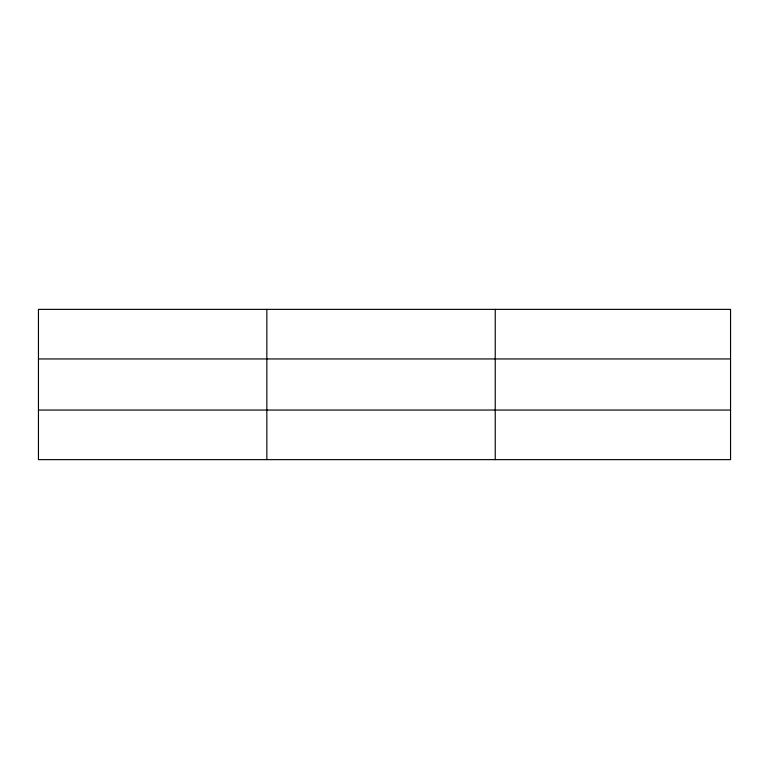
<?xml version="1.0" encoding="UTF-8"?>
<svg xmlns="http://www.w3.org/2000/svg" width="769" height="769" viewBox="0 0 769 769"><rect width="100%" height="100%" fill="white"/><g stroke="black" fill="none" stroke-linecap="round" stroke-linejoin="round"><path stroke-width="1.15" d="M266.843 459.631L266.843 309.369M495.236 459.631L495.236 309.369M38.45 358.95L730.55 358.95M38.45 410.05L730.55 410.05M730.55 434.841L730.55 459.631L38.45 459.631L38.45 309.369L730.55 309.369L730.55 434.841"/></g></svg>
